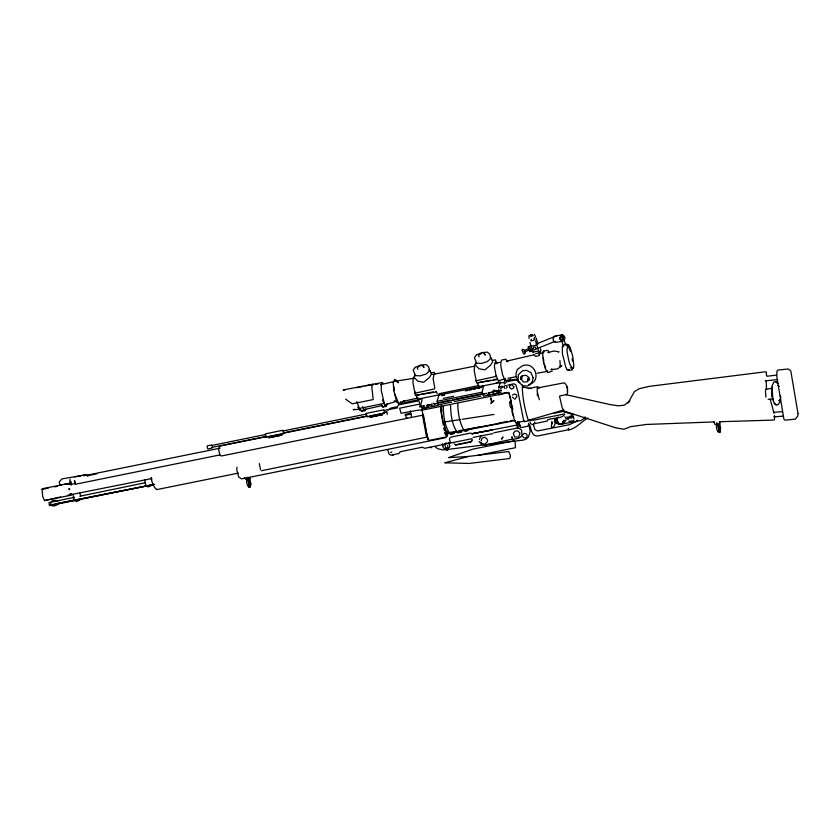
<?xml version="1.0" encoding="UTF-8"?>
<svg xmlns="http://www.w3.org/2000/svg" width="840" height="840" viewBox="0 0 840 840"><rect width="100%" height="100%" fill="white"/><g stroke="black" fill="none" stroke-linecap="round" stroke-linejoin="round"><path stroke-width="1.26" d="M414.677 376.667L414.697 374.923M475.902 364.245L475.923 362.502M567.336 391.577L567.514 387.807L565.635 384.027L564.102 382.83L537.274 387.986L537.201 391.398L539.322 399.798M765.461 390.737L765.88 397.142M443.247 406.781C443.615 416.136 444.538 426.762 450.503 434.375L454.251 433.409L450.429 433.997L451.238 433.755M450.524 405.3C450.901 414.656 451.815 425.281 457.779 432.894L461.528 431.907L457.716 432.516L458.524 432.285M457.81 403.82C457.884 412.955 459.522 422.541 464.048 430.584L465.895 431.172L467.985 430.626M543.627 352.832L543.7 351.078L546.872 350.395L548.1 350.627L549.108 352.863M441.546 405.279L441.693 413.69L443.216 422.163L460.467 419.528M766.458 375.491L766.322 371.973L765.02 371.837L649.278 386.358L638.851 388.805L634.368 391.734L628.026 403.001L629.874 400.827L624.225 405.216L618.282 405.804L610.281 404.639L566.297 394.727M517.283 423.685L517.682 423.507M513.356 433.745L514.595 436.957L518.742 437.126M386.957 403.662L386.589 405.899L385.77 406.434M516.978 423.917L517.461 423.969M530.156 421.901L530.418 423.56L532.571 424.662L534.471 423.623L534.849 422.016M774.396 416.776L774.512 415.779L774.47 419.811L772.926 420.105L719.282 421.743M780.108 399.83L779.825 402.15L778.029 404.702L776.066 404.88L774.291 403.347C772.254 398.36 770.511 392.448 772.202 387.156M237.059 467.145L236.712 469.665L238.655 476.963L241.595 478.905L445.704 437.671M248.63 485.898L248.997 487.148L250.352 486.864L251.003 483.872L249.186 483.578M444.864 444.518L444.969 443.762M445.893 443.572L445.998 442.817M569.929 418.488L570.034 417.732L568.68 416.955L567.893 418.163L568.418 418.793M572.985 417.869L572.575 416.472L571.736 416.336L571.063 416.776L571.473 418.173M250.73 483.735L249.89 478.359M527.93 380.531L528.36 377.758L528.045 381.003L527.153 381.885L523.351 381.959L521.672 379.701L522.071 377.233M58.495 503.843C48.993 511.108 47.481 497.144 58.002 501.07M444.99 462.83L469.245 463.439L509.303 458.567L510.153 457.695L510.342 455.269L508.725 451.521L468.657 456.404L445.011 462.745M554.799 419.937L555.03 418.709L555.135 420.672M444.948 445.253L446.649 450.366L447.836 450.125L448.361 448.613L447.615 445.631M566.223 418.478L565.698 420.84L563.188 423.738L559.062 424.064L555.755 421.638L554.967 418.478M70.098 479.283L69.762 480.659L71.127 485.257M246.971 477.246C246.12 480.239 246.519 487.116 249.869 487.305L250.446 484.921M247.905 478.349L247.601 479.63L247.37 478.863L249.648 486.528L248.808 486.707L249.648 483.094L248.661 478.979M365.873 408.986L364.77 410.697M386.683 411.548L387.282 414.445M400.596 404.271L401.993 403.274L420.42 399.221M414.792 393.33L415.139 391.892M421.103 403.599L422.226 398.937M423.36 414.393L423.203 415.055L221.634 455.952L219.902 455.312L218.704 449.526L219.513 446.145L267.057 436.506M437.356 400.292L439.163 394.58M442.355 444.224L443.289 447.878L444.476 448.55L449.159 447.594L449.904 446.281L448.896 442.89M482.339 391.178L483.452 386.516M498.582 387.87L500.388 382.147M512.022 407.358L510.941 407.988L509.985 405.363L509.565 401.961L510.279 401.373M535.563 340.788L538.608 351.026L533.117 352.139M536.582 345.156L531.101 346.269M574.004 419.927L573.226 420.83L568.806 421.26M587.8 418.026C581.417 421.606 576.293 428.474 568.67 430.007L568.333 428.295L568.754 429.692L537.957 435.939C531.962 436.832 531.027 429.44 529.935 425.303M716.762 422.531C715.922 425.523 716.321 432.39 719.67 432.579L720.647 428.159L719.681 423.633M717.707 423.623L717.392 424.904L717.171 424.147L719.439 431.812L718.61 431.981L719.439 428.369L718.452 424.253M447.426 432.401L446.439 436.149L447.248 435.992L448.235 432.233M447.93 431.739L446.576 436.853L428.768 440.496L427.14 436.328L421.848 409.322M518.984 436.233L519.971 433.01L517.566 430.889L515.025 431.088L513.66 432.968M474.684 364.896L474.149 370.293L476.606 382.882L496.598 379.712L497.112 378.924M481.079 440.895L482.034 438.102L484.397 437.304L486.644 438.449L487.641 440.632M487.442 441.735L484.901 444.161L482.475 443.835L480.921 442.25M585.029 416.798L584.377 418.352L580.755 420.578L560.301 424.379L556.563 423.444L554.2 421.292M479.356 439.446L481.079 435.393M563.745 345.481L563.493 346.563L561.729 340.631M471.66 440.769L471.272 441.504L455.438 444.854M400.785 401.594L399.62 403.631L404.261 400.628L403.106 401.373L418.173 397.961M559.944 338.279L561.771 336.861L563.073 338.32M529.326 419.874L528.769 420.819L524.486 421.68L523.73 420.913L518.018 392.091L515.855 384.878L513.933 383.796L507.822 385.035M473.036 437.378L492.713 433.692M381.948 383.093L381.255 384.227L381.308 390.789L384.321 403.368L359.405 408.429L356.811 401.552M510.668 378.725L510.048 379.733L505.806 380.594L504.861 380.048L502.614 374.819L500.987 366.975L500.745 363.52L501.564 360.087L505.806 359.226L507.875 361.809M572.712 368.729L571.935 370.01L569.3 370.282L567.115 369.558L565.75 367.101L562.401 353.671L562.349 346.531L564.039 344.81M557.288 417.869L557.183 420.767L558.611 422.342M505.397 380.237L503.822 382.673L499.202 382.862M472.007 441L470.831 442.029L455.721 445.095M528.759 424.536L527.635 426.269L520.548 427.707L518.753 421.617M435.876 391.346L435.362 392.133L415.38 395.304L412.923 382.715L413.228 377.979L414.445 376.31M539.816 353.241L538.965 354.491L540.603 353.084L540.005 351.057L539.007 352.149M515.498 398.37L516.926 396.406L516.348 394.748L514.584 394.023L512.442 394.957M250.435 477.656L247.401 479.43M765.481 389.592L766.059 388.836M558.201 416.955L556.731 418.761L557.267 420.903M720.384 421.449L719.786 422.173M434.238 373.957L433.104 378.693L434.826 387.881L434.406 388.909L414.761 393.236M495.464 361.536L494.33 366.272L496.062 375.459L495.642 376.488L475.997 380.814M779.51 400.176L778.953 400.774L780.549 399.221M534.461 337.764L535.521 336.683L534.418 334.341M506.257 388.195L507.161 387.293L506.814 385.906L505.323 385.423L504.189 386.337M465.413 390.936L466.379 390.012L468.101 390.285L466.316 390.716M473.245 389.351L474.212 388.427L475.933 388.689L474.149 389.13M477.162 388.553L478.128 387.629L479.85 387.901L478.065 388.332M481.079 387.765L482.044 386.831M531.542 339.381L530.649 340.231L531.206 340.778L533.284 340.599L535.017 339.213L533.736 338.688M504.389 383.943L506.751 381.728L516.841 379.68M577.479 420.189L575.747 421.764L569.184 424.736L537.453 430.962L534.912 429.555L533.432 424.904M551.702 368.939L550.904 369.642L557.476 368.886L561.865 365.683L559.902 366.156M522.669 375.396L521.042 376.814L520.558 379.344L521.062 377.013L522.774 375.627L526.197 375.354L529.074 377.622L529.599 379.985M526.922 437.01L524.979 438.06L523.75 437.776L522.47 436.086M151.253 477.53C151.41 481.541 154.035 488.46 156.797 489.353M530.544 420.63L532.192 419.307M522.774 434.637L524.454 433.304L526.638 434.007L527.153 436.044M388.143 410.036L391.219 407.925L397.373 406.675L398.622 404.891L418.866 400.785L420.137 405.069M392.395 455.553L393.771 454.64M410.939 417.175L411.526 416.283L410.844 413.963M400.586 403.116L398.853 404.24L396.281 400.05L393.929 391.178L393.194 382.82L394.485 379.869L395.283 379.669L398.506 382.704L395.966 381.139L395.283 379.669L397.362 381.696M547.397 370.661L545.769 371.627L537.149 373.233M354.207 409.175L353.199 409.763L359.489 409.259M531.542 334.457L528.875 335.864L529.116 338.447M362.429 410.351L361.725 410.707L365.201 409.994L364.287 409.857L362.544 406.697M500.273 388.49L502.73 387.24M568.197 369.925L569.279 369.38M561.067 335.223L561.729 334.908M420.063 366.072L418.11 367.017L417.365 368.161L417.848 369.317M481.299 353.651L479.336 354.596L478.59 355.74L479.073 356.895M533.347 335.57L530.439 336.483M69.184 483.903L70.455 483.305L70.549 484.376M515.371 420.494L466.694 430.028M524.181 354.07L525.178 353.619L525.042 351.866M394.202 381.549L380.678 384.657M539.458 355.488L535.658 356.465L534.912 355.688M426.447 407.778L428.043 407.096L427.697 404.849M487.683 395.356L489.279 394.674L488.922 392.417M390.684 452.54L391.86 452.046M528.601 384.552C542.336 381.832 535.091 360.518 522.375 365.841L517.419 369.39L516.159 372.74L516.012 375.732L517.913 380.825L519.908 382.483M529.063 346.899L531.416 345.944M536.109 344.054L557.256 335.538M530.439 351.267L532.791 350.322M537.485 348.432L555.103 341.334M396.312 401.247L384.815 404.975M420.756 406.276L419.622 406.906L424.179 405.983M502.866 386.211L498.55 387.156M528.675 348.673L523.866 350.784L524.381 351.918L529.505 350.018L528.98 349.808M552.321 371.028L547.67 372.656L545.38 368.928L543.301 361.032L542.64 353.598L543.7 351.078L542.336 353.042L539.868 353.567M535.447 353.84L538.828 352.79L541.013 350.847L540.414 348.684M498.414 380.709L505.606 378.756M563.22 410.099L528.318 420.42C524.864 409.794 522.606 398.129 522.291 387.009L531.342 388.594M547.837 352.506L554.179 350.994L559.01 351.866L558.138 351.771M441.126 407.159L440.927 410.76M465.003 431.046L465.801 430.805M475.094 364.056L475.671 363.888M564.879 344.568L566.57 344.075L567.767 344.768L569.184 347.33M765.219 380.867L776.948 379.691M478.937 385.487L439.047 393.729M533.705 354.879L506.257 361.231M373.286 384.783L372.309 385.014L371.816 387.188L373.212 399.567L352.202 403.83L345.629 399.116M530.827 334.887L532.529 334.498M363.647 409.721L382.326 405.531M61.656 484.901L42.871 488.607L42 489.384L42.704 496.356L44.468 500.567L60.617 496.965M498.687 394.81L508.862 392.543L510.867 400.796M431.13 372.844L434.207 372.32L435.057 373.832M492.366 360.423L495.432 359.898L496.976 363.762M360.119 408.891L361.421 411.002L362.387 411.169M381.119 404.639L382.421 406.739L383.387 406.917M74.676 497.291L49.024 502.582L49.361 505.124L49.634 505.638L153.667 484.523L148.585 485.52M79.811 496.23L145.226 482.738M496.241 382.788L499.989 382.011M528.171 388.605L537.81 386.62L538.933 388.5L537.274 387.986M67.977 484.134L70.539 483.609M566.706 344.705L568.837 345.156L570.182 347.603L572.702 356.108L573.794 365.054L573.542 367.962L571.799 369.38M356.444 387.723L362.786 386.431M365.327 385.917L381.843 382.568L382.945 383.208M375.606 384.384L378.137 383.87M566.696 345.755L567.913 345.503L567 349.293L567.273 353.115L569.069 361.788L570.308 365.316L572.597 368.172L570.339 367.805M414.099 378.242L395.966 381.139M432.516 374.504L474.999 366.104M433.409 391.85L416.136 395.356L417.774 399.084L438.007 395.094M490.938 380.173L477.372 382.935L479 386.663L499.244 382.673M493.406 379.68L495.873 379.176M508.925 380.468L515.025 379.229L516.947 380.32M438.175 395.241L483.945 385.959M361.841 411.285L365.316 410.582M382.841 407.032L386.316 406.319M443.425 398.339L453.684 396.26M211.649 445.483L265.514 434.532L265.829 436.59L212.132 447.342M436.695 401.383L482.465 392.102M282.471 433.377L367.28 416.168M382.704 413.038L386.558 412.262M268.275 436.558L281.18 433.933M369.443 416.031L380.678 413.753M439.992 402.381L450.251 400.292M452.812 399.777L483.599 393.53M426.72 405.468L431.802 404.439M434.354 403.925L486.476 393.351M489.017 392.826L494.099 391.797M496.65 391.282L501.512 390.296L501.007 390.075M421.68 406.539L424.19 406.024M426.689 405.52L431.687 404.502M434.196 403.998L437.945 403.242L437.441 401.772M482.916 394.118L485.415 393.603M487.914 393.099L492.923 392.081M495.421 391.577L499.17 390.82L498.666 389.351M84.136 475.755L219.996 448.203M425.04 407.526L427.581 407.001M437.756 404.943L451.742 402.108M454.282 401.594L480.984 396.175M487.337 394.884L489.878 394.37M496.241 393.078L501.322 392.049M422.415 408.272L427.423 407.253M487.4 395.084L489.899 394.58M405.101 414.351L410.718 413.207M70.308 483.126L60.113 485.184L59.168 481.981L61.961 478.926L85.145 474.915L87.948 476.007M405.279 415.254L410.949 414.099M75.39 483.515L71.673 484.271L70.77 481.205M220.028 454.902L75.201 484.281L74.477 480.459L75.086 482.496M261.387 470.736L426.72 437.189M455.291 431.949L457.853 431.435M468.069 429.356L474.453 428.064M477.005 427.55L479.556 427.024M498.719 423.14L507.654 421.323M510.206 420.808L512.757 420.294M554.274 413.238L563.147 411.443L572.953 414.33L563.052 411.306M524.674 421.071L515.707 422.856C511.182 413.459 512.736 402.024 508.505 392.448L503.969 392.816L501.512 394.065L421.418 410.319L419.339 409.983L401.026 413.249L399.651 408.209L418.089 404.407L420.168 404.733M532.728 420.409L564.753 413.91C563.136 419.003 551.807 417.648 547.449 419.99L547.26 421.071L533.631 423.843M493.868 432.8L516.905 428.127M450.587 443.048L424.746 448.287L422.289 447.227L400.355 451.679L398.769 453.558L390.842 455.175L389.056 454.167L387.702 449.6M471.681 438.743L451.889 442.754L450.261 442.376L449.358 438.743L450.912 437.126L470.421 433.104L472.091 433.608L492.093 429.986L471.818 433.85L516.485 425.177M477.697 455.354L515.519 447.689L515.035 441.977L514.29 440.748L472.7 449.19L448.445 457.653L468.836 456.456M283.406 432.884L366.786 416.115M151.883 478.538L67.463 495.338M44.468 500.567L71.264 495.18M156.408 489.668L238.423 473.099M569.478 416.325L571.861 415.853M516.621 376.614L508.043 378.284M64.155 484.407L70.455 483.305M48.29 488.135L42 489.384L42.662 489.31M54.59 486.885L57.11 486.381M51.901 504.62L49.361 505.124L154.644 484.376M55.724 503.874L74.802 500.094M77.343 499.601L146.044 486.014M397.614 407.852L383.88 410.54L384.206 411.159M96.905 473.844L87.612 475.671L86.342 474.684L74.77 476.921M384.363 412.398L386.841 411.925M560.217 395.829L566.538 394.643L567.588 392.69L567.536 389.487M448.875 433.388L464.142 430.511M456.298 431.235L447.394 432.905L444.98 428.138L443.741 422.058M458.84 430.763L500.399 423.161M495.191 363.132L500.304 362.25M766.962 389.078L772.391 388.227L771.813 388.994L772.202 396.617M514.553 399.116L515.33 399M462.231 419.276L493.941 414.456M384.353 405.972L386.201 405.741L384.562 404.639L382.421 399.808M768.138 399.389L772.947 399.021M776.633 375.092L766.973 376.268L766.71 375.711M445.242 443.52L448.928 443.132M532.035 350.606L532.602 350.553L529.809 351.74L527.993 347.004L530.88 346.175L529.883 346.427L529.872 347.949L531.132 350.616M775.908 381.791L777.893 383.512L775.908 381.791L773.934 381.969L771.95 386.064L772.957 399.924M774.091 416.882L783.206 416.126M773.829 412.251L782.565 411.663M714.063 421.921L646.338 424.463L630.577 426.668L623.962 429.251L615.825 427.865L564.596 411.243L562.275 408.082L559.524 396.207M495.296 393.813L493.49 393.824L492.534 391.692L494.015 390.065L496.325 391.031M434.06 406.235L432.254 406.245L431.308 404.114M344.757 389.981L343.203 389.939L373.328 384.185M80.777 495.842L79.611 493.038M407.138 417.963L406.108 417.365L405.426 415.086M429.513 447.394L431.235 447.678M483.305 353.283L484.617 353.577L485.247 355.11L484.376 354.322M422.079 365.705L423.392 365.999L424.011 367.531L423.15 366.744M432.957 403.221L434.574 403.651M246.067 479.546L244.262 477.624M567.115 369.558L569.3 370.282M512.726 379.649L514.29 380.184M494.183 390.8L495.6 391.325M490.035 357.672L491.505 358.491L492.671 361.82L490.529 365.19L484.932 369.831L479.01 368.77L476.123 365.768M428.799 370.094L430.28 370.913L431.435 374.241L429.293 377.612L423.696 382.253L417.774 381.192L414.887 378.189M562.485 334.94L563.535 336.242M523.981 349.598L522.239 349.367L522.081 350.395L523.562 353.776M394.286 400.638L398.454 403.001L394.842 394.065M454.219 443.825L454.976 444.329M519.036 428.442L521.619 430.185L521.976 434.584L521.094 436.769L518.553 438.302L512.736 439.488L511.865 436.779L512.851 439.016L485.279 445.053L481.226 444.14L479.031 441.368M777.84 385.476L779.226 386.421M774.291 403.347L776.066 404.88M512.358 397.163L513.755 398.37M435.204 446.691L437.441 448.644L443.205 449.946L523.131 440.118L526.061 439.183L528.213 437.283L529.263 434.7L530.166 430.931L528.559 423.339M504.777 388.447L503.969 387.156M507.507 380.436L508.294 381.255M498.467 381.034L496.083 375.554M437.241 393.456L436.286 391.766M564.837 416.724L566.002 417.984M510.468 401.131L512.012 406.34M533.726 354.291L534.272 355.005M445.515 435.11L447.08 435.298L445.935 433.955L444.507 426.878M427.403 439.394L428.663 439.824L427.214 436.013L423.381 414.824M283.195 431.519L282.891 431.015L366.471 414.046L366.544 415.59M357.745 407.001L359.919 410.56M513.712 416.661L512.211 412.661L512.033 409.952L512.851 409.101L512.243 407.043M384.185 410.508L383.775 409.805L366.251 413.364L366.471 415.905L366.923 416.861L384.405 413.364L384.51 411.82M283.227 430.983L282.818 430.28L265.44 433.85L265.514 436.391L265.965 437.346L283.447 433.839L283.553 432.306M568.281 346.175L570.57 351.54M211.932 445.557L211.617 444.959L207.218 445.851L207.428 448.098L207.921 449.001L212.09 448.088L212.226 446.744M770.175 399.116L774.091 413.438M518.438 424.945L517.597 421.659M713.916 421.806L714.777 424.253L717.077 424.725L719.681 423.98L720.027 421.838M260.526 469.655L259.276 463.586M544.173 363.531L545.727 368.204M518.322 428.411L517.66 424.022L519.813 425.093L520.202 426.993M780.224 395.703L780.906 397.919M573.048 415.611L573.888 418.457M537.947 344.221L536.214 338.1M564.228 340.347L565.635 345.104M529.966 342.416L533.022 352.517M522.47 385.067L523.183 387.492M499.275 390.401L499.706 392.879L483.399 396.133L482.391 392.637M438.039 402.822L438.469 405.3L422.173 408.555L421.166 405.058M567.105 416.808L567.945 419.664M144.711 479.84C145.572 485.93 146.402 489.605 153.279 484.124M72.996 494.393C73.857 500.472 74.676 504.147 81.553 498.677M444.696 432.526L445.127 434.112M442.312 443.825L442.848 445.83M516.306 422.184L517.556 428.536M426.437 436.359L422.709 416.01M441.62 410.844L441 405.899M443.615 421.953L444.056 424.41M440.622 410.193L443.32 425.187M443.782 427.749L444.245 430.311M537.117 393.561L537.506 395.819M572.103 358.701L572.492 361.095M543.312 357.819L543.837 361.242M393.635 386.043L394.328 390.621M551.817 421.397L552.09 423.728L552.363 422.615C548.625 431.088 556.521 426.867 555.03 420.935M410.413 410.918L410.687 413.312M567.053 387.471L566.937 386.369L567.105 388.017M535.689 347.844L535.794 348.936M151.379 477.834L151.567 479.766M559.933 360.581L560.353 366.839M766.238 380.489L766.51 389.687M472.227 439.288L472.227 440.076M563.43 337.47L563.367 339.266L562.18 339.948L560.752 340.022L559.619 338.835L560.028 337.06L561.813 336.378L563.43 337.47M798 413.553L797.895 415.716L795.344 419.139L785.106 420.189L783.909 419.213L776.811 376.562L776.874 371.332L777.861 370.052L788.288 369.002L790.797 370.913L798 413.553M718.431 431.172L718.799 432.421L720.153 432.149L720.342 428.579L718.988 428.852L718.431 431.172M501.827 438.501L501.711 439.194L503.003 436.989L501.827 438.501M533.117 377.548L532.381 381.339L529.778 385.014L527.079 386.106L522.648 385.665L518.049 381.612L518.354 374.735L522.606 370.755L526.512 370.335L530.88 372.593L533.117 377.548M513.817 386.694L513.408 388.195L511.518 389.099L509.355 387.041L509.765 385.55L511.644 384.636L513.817 386.694M268.842 437.735L281.757 435.12L268.842 437.735M370.02 417.207L382.494 414.677L370.02 417.207M553.15 337.649L553.34 340.662L555.219 342.437L562.926 341.208L564.932 338.961L564.596 336.578L562.716 334.803L555.009 336.031L553.15 337.649M533.148 348.296L534.24 350.06L536.193 349.125L535.133 346.973L533.757 347.183L533.148 348.296M560.543 337.459L560.49 339.57L562.034 339.99L563.367 339.266L562.034 339.99L560.984 339.581L560.165 338.499L560.543 337.459M71.064 493.657L70.76 494.288L70.067 493.731L71.064 493.657M564.008 420.357L562.569 422.268L564.008 420.357M562.937 339.077L562.034 339.99L562.758 338.111L562.937 339.077M69.111 488.649L69.132 489.794L69.783 489.321L69.111 488.649M415.275 367.343L413.165 370.146L415.506 375.585L420.231 375.858L425.995 374.042L429.733 370.734L428.516 366.618L426.058 364.56L420.609 365.022L415.275 367.343M476.501 354.921L474.401 357.725L476.731 363.163L481.457 363.437L487.221 361.62L490.969 358.312L489.741 354.197L487.294 352.139L481.845 352.601L476.501 354.921M442.88 394.779L441.913 395.703L444.602 395.052L442.88 394.779M470.295 389.214L469.329 390.149L472.017 389.487L470.295 389.214M493.773 400.785L490.98 403.211L493.773 400.785M488.649 393.288L489.279 394.674L488.649 393.288M427.423 405.709L428.043 407.096L427.423 405.709M491.536 400.428L490.749 397.856L491.747 402.738L491.536 400.428"/></g></svg>
